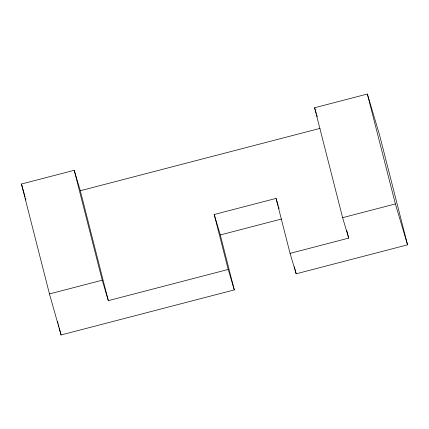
<?xml version="1.0" encoding="UTF-8"?>
<svg xmlns="http://www.w3.org/2000/svg" width="429" height="429" viewBox="0 0 429 429"><rect width="100%" height="100%" fill="white"/><g stroke="black" fill="none" stroke-linecap="round" stroke-linejoin="round"><path stroke-width="0.64" d="M21.45 184.014L74.217 170.292L80.303 190.733L108.317 300.643L228.217 269.455L234.298 289.902L61.047 334.969L49.464 293.924L21.45 184.014L25.07 196.841M290.068 253.362L348.697 238.111L342.615 217.669L314.596 107.759L367.363 94.031L379.536 134.921L407.55 244.83L296.155 273.809L290.068 253.362L276.061 198.407L214.205 214.5L228.217 269.455M80.303 190.733L320.034 128.373M214.205 214.5L220.292 234.947L281.499 219.021M49.464 293.924L102.231 280.201L108.317 300.643M342.615 217.669L395.382 203.941L407.55 244.83M314.596 107.759L316.312 113.508M316.688 114.784L317.262 116.704M276.061 198.407L278.153 205.437M278.534 206.714L279.102 208.633M25.429 198.123L25.976 200.048M367.363 94.031L395.382 203.941M346.723 230.357L348.697 238.111M294.342 266.699L296.155 273.809M220.292 234.947L234.298 289.902M74.217 170.292L102.231 280.201M57.588 321.391L58.081 323.332M58.414 324.624L58.907 326.566M59.234 327.858L61.047 334.969"/></g></svg>
